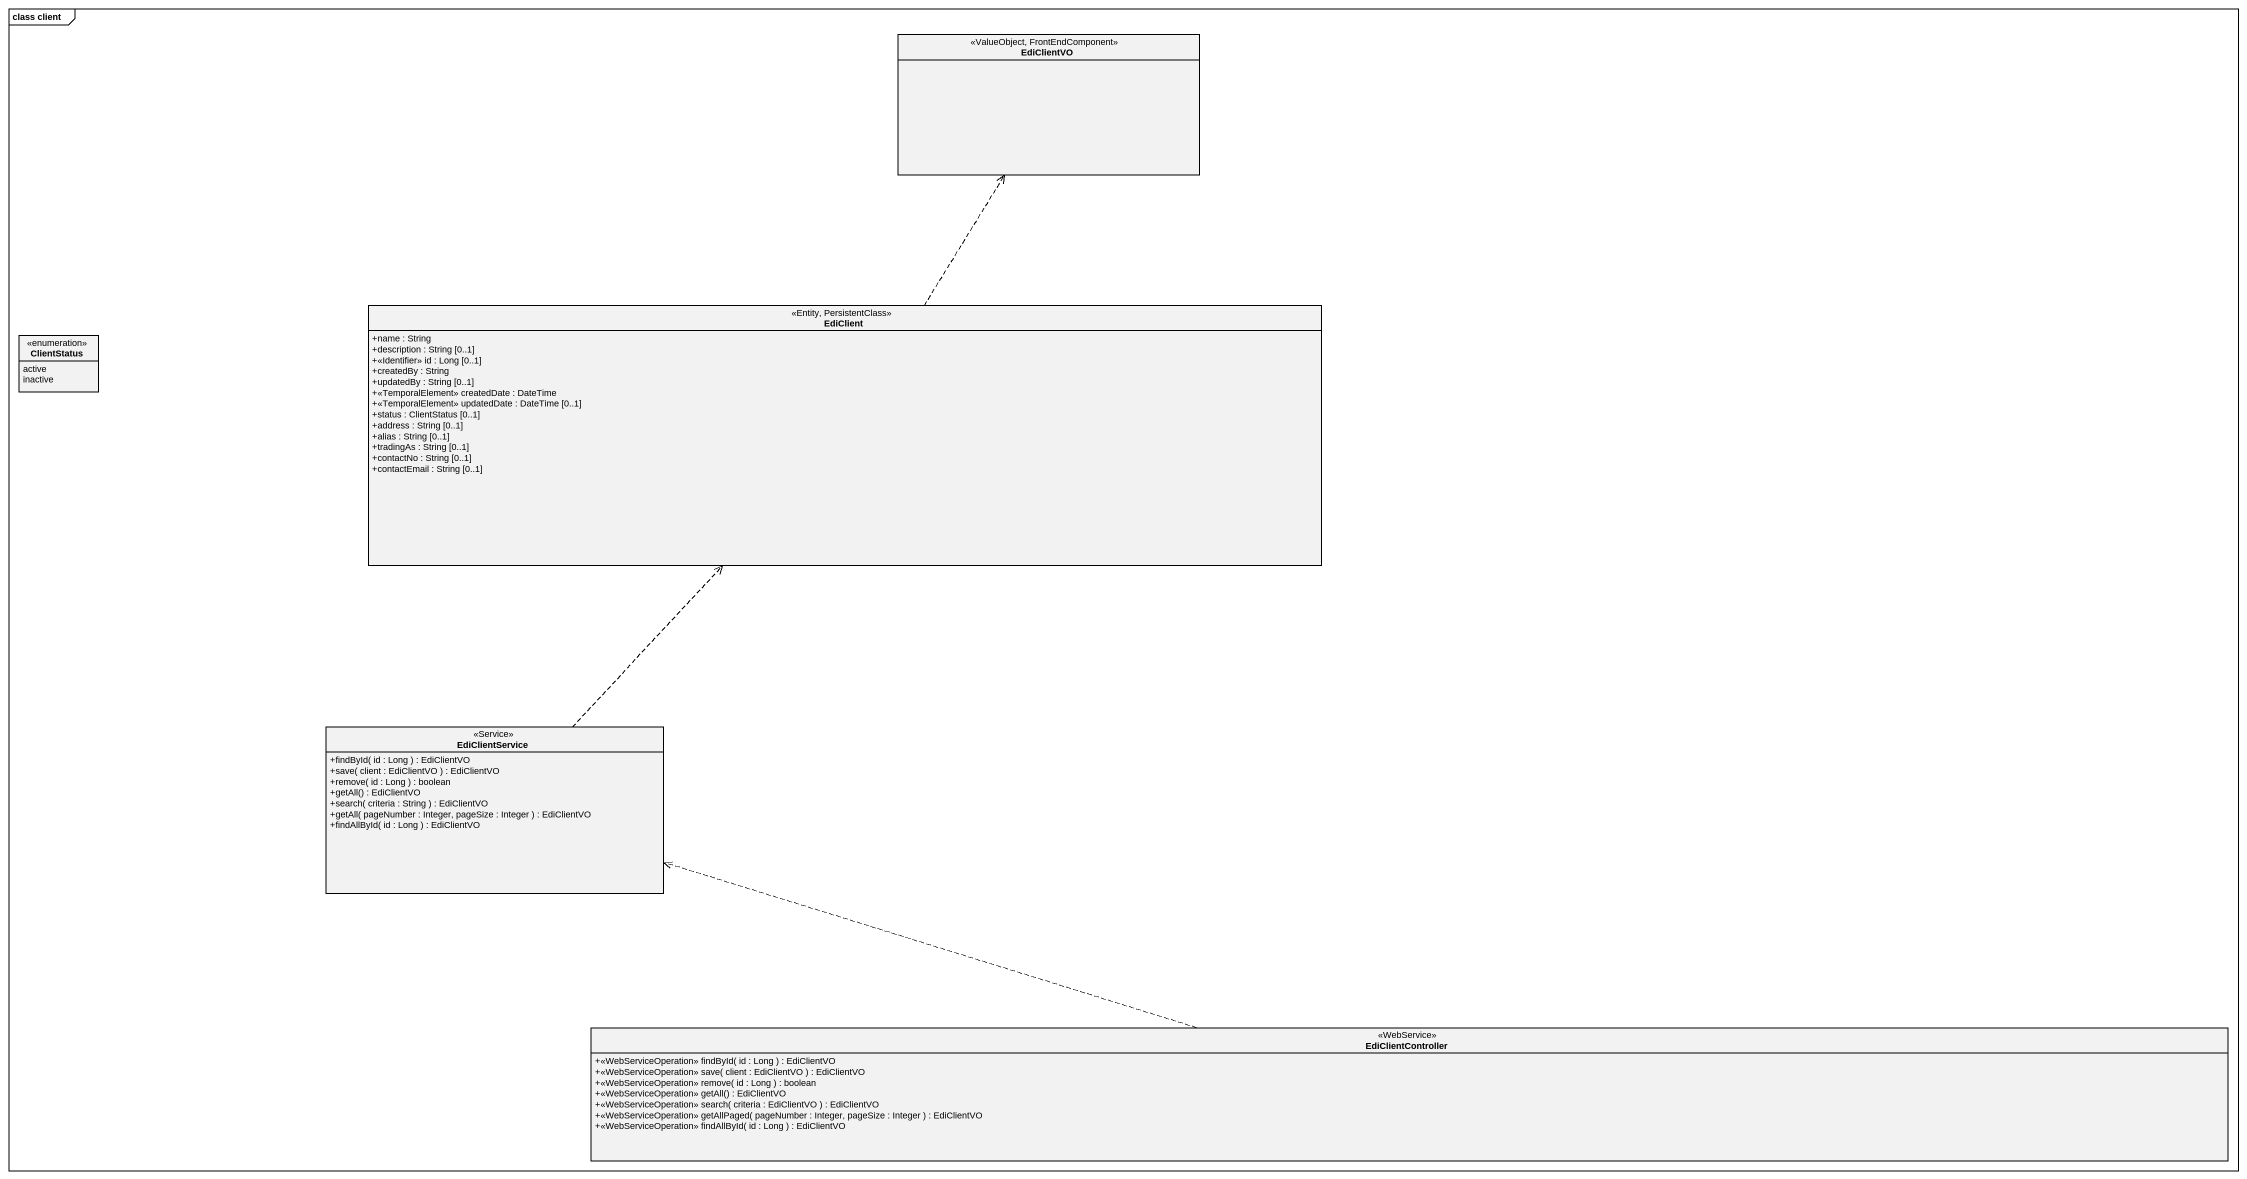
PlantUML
@startuml
mainframe class client
hide circle
hide empty members
skinparam classAttributeIconSize 0
class EdiClientVO <<ValueObject, FrontEndComponent>>
enum ClientStatus {
  active
  inactive
}
class EdiClient <<Entity, PersistentClass>> {
  +name : String
  +description : String [0..1]
  +<<Identifier>> id : Long [0..1]
  +createdBy : String
  +updatedBy : String [0..1]
  +<<TemporalElement>> createdDate : DateTime
  +<<TemporalElement>> updatedDate : DateTime [0..1]
  +status : ClientStatus [0..1]
  +address : String [0..1]
  +alias : String [0..1]
  +tradingAs : String [0..1]
  +contactNo : String [0..1]
  +contactEmail : String [0..1]
}
class EdiClientService <<Service>> {
  +findById( id : Long ) : EdiClientVO
  +save( client : EdiClientVO ) : EdiClientVO
  +remove( id : Long ) : boolean
  +getAll() : EdiClientVO
  +search( criteria : String ) : EdiClientVO
  +getAll( pageNumber : Integer, pageSize : Integer ) : EdiClientVO
  +findAllById( id : Long ) : EdiClientVO
}
class EdiClientController <<WebService>> {
  +<<WebServiceOperation>> findById( id : Long ) : EdiClientVO
  +<<WebServiceOperation>> save( client : EdiClientVO ) : EdiClientVO
  +<<WebServiceOperation>> remove( id : Long ) : boolean
  +<<WebServiceOperation>> getAll() : EdiClientVO
  +<<WebServiceOperation>> search( criteria : EdiClientVO ) : EdiClientVO
  +<<WebServiceOperation>> getAllPaged( pageNumber : Integer, pageSize : Integer ) : EdiClientVO
  +<<WebServiceOperation>> findAllById( id : Long ) : EdiClientVO
}
EdiClient .up.> EdiClientVO
EdiClientService .up.> EdiClient
EdiClientController .left.> EdiClientService
@enduml
